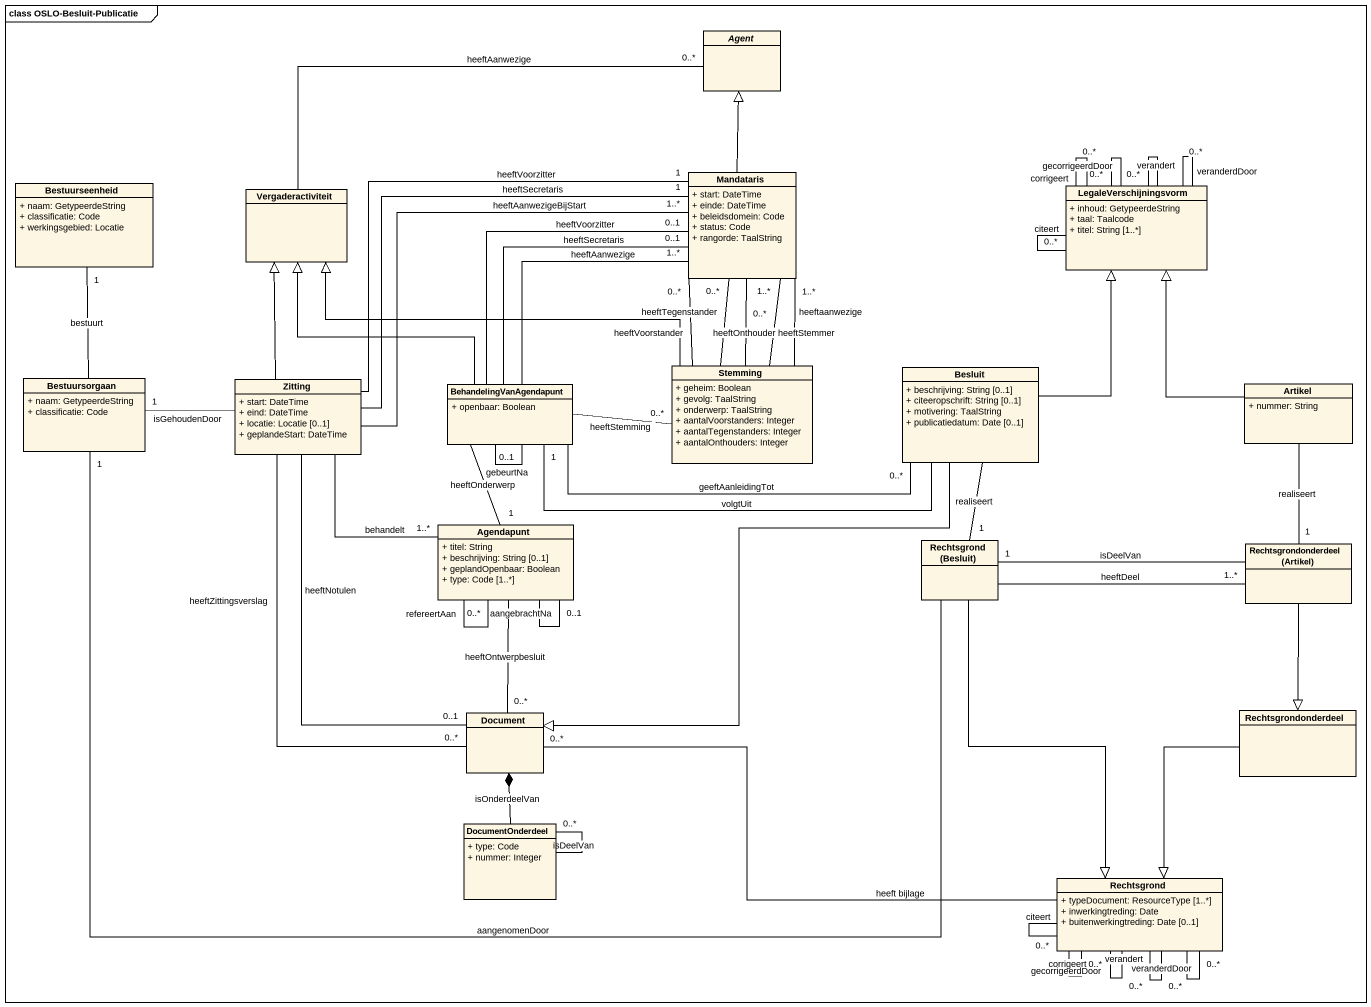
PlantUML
@startuml
mainframe class OSLO-Besluit-Publicatie
hide circle
hide empty members
skinparam classAttributeIconSize 0
abstract class "Agent" as Agent_
class Mandataris {
  + start: DateTime
  + einde: DateTime
  + beleidsdomein: Code
  + status: Code
  + rangorde: TaalString
}
class Bestuurseenheid {
  + naam: GetypeerdeString
  + classificatie: Code
  + werkingsgebied: Locatie
}
class Vergaderactiviteit
class LegaleVerschijningsvorm {
  + inhoud: GetypeerdeString
  + taal: Taalcode
  + titel: String [1..*]
}
class Stemming {
  + geheim: Boolean
  + gevolg: TaalString
  + onderwerp: TaalString
  + aantalVoorstanders: Integer
  + aantalTegenstanders: Integer
  + aantalOnthouders: Integer
}
class Besluit {
  + beschrijving: String [0..1]
  + citeeropschrift: String [0..1]
  + motivering: TaalString
  + publicatiedatum: Date [0..1]
}
class Bestuursorgaan {
  + naam: GetypeerdeString
  + classificatie: Code
}
class Zitting {
  + start: DateTime
  + eind: DateTime
  + locatie: Locatie [0..1]
  + geplandeStart: DateTime
}
class BehandelingVanAgendapunt {
  + openbaar: Boolean
}
class Artikel {
  + nummer: String
}
class Agendapunt {
  + titel: String
  + beschrijving: String [0..1]
  + geplandOpenbaar: Boolean
  + type: Code [1..*]
}
class "Rechtsgrond (Besluit)" as Rechtsgrond_Besluit
class "Rechtsgrondonderdeel (Artikel)" as Rechtsgrondonderdeel_Artikel
class Document
class Rechtsgrondonderdeel
class DocumentOnderdeel {
  + type: Code
  + nummer: Integer
}
class Rechtsgrond {
  + typeDocument: ResourceType [1..*]
  + inwerkingtreding: Date
  + buitenwerkingtreding: Date [0..1]
}
Mandataris -up-|> Agent_
Vergaderactiviteit -right- "0..*" Agent_ : heeftAanwezige
LegaleVerschijningsvorm -- "0..*" LegaleVerschijningsvorm : verandert
LegaleVerschijningsvorm -- "0..*" LegaleVerschijningsvorm : citeert
LegaleVerschijningsvorm -- "0..*" LegaleVerschijningsvorm : gecorrigeerdDoor
LegaleVerschijningsvorm -- "0..*" LegaleVerschijningsvorm : veranderdDoor
LegaleVerschijningsvorm -- "0..*" LegaleVerschijningsvorm : corrigeert
Stemming -up- "1..*" Mandataris : heeftStemmer
Stemming -up- "0..*" Mandataris : heeftTegenstander
Stemming -up- "0..*" Mandataris : heeftOnthouder
Stemming -up- "0..*" Mandataris : heeftVoorstander
Stemming -up- "1..*" Mandataris : heeftaanwezige
Stemming -left-|> Vergaderactiviteit
Besluit -up-|> LegaleVerschijningsvorm
Besluit -left- "1" BehandelingVanAgendapunt : volgtUit
Besluit -- "1" Rechtsgrond_Besluit : realiseert
Besluit --|> Document
Bestuursorgaan -up- "1" Bestuurseenheid : bestuurt
Zitting -right- "1..*" Mandataris : heeftAanwezigeBijStart
Zitting -right- "1" Mandataris : heeftSecretaris
Zitting -right- "1" Mandataris : heeftVoorzitter
Zitting -up-|> Vergaderactiviteit
Zitting -left- "1" Bestuursorgaan : isGehoudenDoor
Zitting -- "1..*" Agendapunt : behandelt
Zitting -- "0..*" Document : heeftZittingsverslag
Zitting -- "0..1" Document : heeftNotulen
BehandelingVanAgendapunt -up- "1..*" Mandataris : heeftAanwezige
BehandelingVanAgendapunt -up- "0..1" Mandataris : heeftSecretaris
BehandelingVanAgendapunt -up- "0..1" Mandataris : heeftVoorzitter
BehandelingVanAgendapunt -up-|> Vergaderactiviteit
BehandelingVanAgendapunt -right- "0..*" Stemming : heeftStemming
BehandelingVanAgendapunt -right- "0..*" Besluit : geeftAanleidingTot
BehandelingVanAgendapunt -- "0..1" BehandelingVanAgendapunt : gebeurtNa
BehandelingVanAgendapunt -- "1" Agendapunt : heeftOnderwerp
Artikel -up-|> LegaleVerschijningsvorm
Artikel -- "1" Rechtsgrondonderdeel_Artikel : realiseert
Agendapunt -- "0..*" Agendapunt : refereertAan
Agendapunt -- "0..1" Agendapunt : aangebrachtNa
Agendapunt -- "0..*" Document : heeftOntwerpbesluit
Rechtsgrond_Besluit -left- "1" Bestuursorgaan : aangenomenDoor
Rechtsgrond_Besluit -right- "1..*" Rechtsgrondonderdeel_Artikel : heeftDeel
Rechtsgrond_Besluit --|> Rechtsgrond
Rechtsgrondonderdeel_Artikel -left- "1" Rechtsgrond_Besluit : isDeelVan
Rechtsgrondonderdeel_Artikel --|> Rechtsgrondonderdeel
Rechtsgrondonderdeel --|> Rechtsgrond
DocumentOnderdeel -up-* Document : isOnderdeelVan
DocumentOnderdeel -- "0..*" DocumentOnderdeel : isDeelVan
Rechtsgrond -left- "0..*" Document : heeft bijlage
Rechtsgrond -- "0..*" Rechtsgrond : veranderdDoor
Rechtsgrond -- "0..*" Rechtsgrond : corrigeert
Rechtsgrond -- "0..*" Rechtsgrond : citeert
Rechtsgrond -- "0..*" Rechtsgrond : verandert
Rechtsgrond -- "0..*" Rechtsgrond : gecorrigeerdDoor
@enduml
